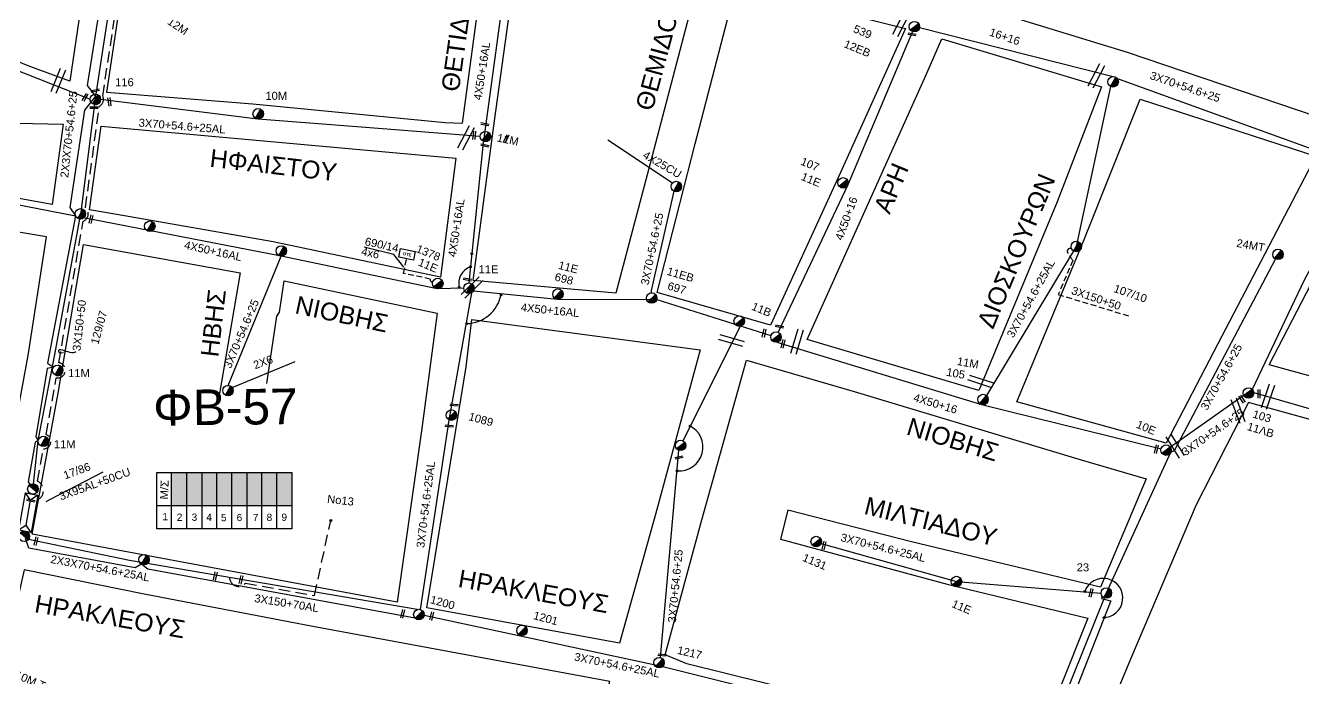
# Model space of a CAD drawing. Header units: millimetres. Extents: x 408 to 3042, y 742 to 1820.
# Drawn here: x 2350 to 2637.3, y 1488.9 to 1635.7 of the extents above; entities that cross this region are included whole.
import ezdxf

# ---------------------------------------------------------------- set-up
doc = ezdxf.new("R2010")
doc.units = ezdxf.units.MM
doc.linetypes.add('DASHED', pattern=[19.05, 12.7, -6.35])
for name, color, linetype in [('Pillar OTE', 7, 'Continuous'), ('Άγνωστα', 7, 'Continuous'), ('Γυμνά εναέρια ΧΤ και ΦΟΠ (3Φ)   4x50+16AL', 7, 'Continuous'), ('Επιγραφές - Σχήματα', 7, 'Continuous'), ('Καλώδια ΧΤ   3x150+70AL', 7, 'DASHED'), ('Καλώδια ΧΤ   3x150AL+50XLPE', 7, 'DASHED'), ('Καλώδια ΧΤ   4x25CU', 7, 'DASHED'), ('Μηχανική τομή', 7, 'Continuous'), ('Στύλος Ξύλινος', 7, 'Continuous'), ('Στύλος Ξύλινος @ 1', 7, 'Continuous'), ('Στύλος ΦΜ', 7, 'Continuous'), ('Στύλος ΦΜ @ 1', 7, 'Continuous'), ('Συνδέσεις', 7, 'Continuous'), ('Συνεστραμμένα ΧΤ   3x70+54.6+25 AL', 7, 'SYN_LINE'), ('Τομή', 7, 'Continuous'), ('Υποσταθμός εναέριος 2 στύλων', 7, 'Continuous'), ('Υποσταθμός πόλεως', 7, 'Continuous'), ('Υπόβαθρο ΔΕΗ', 7, 'Continuous'), ('Υπόγεια καλώδια Παροχών ΧΤ   4x6', 7, 'DASHED')]:
    doc.layers.add(name, color=color, linetype=linetype)
doc.styles.add('arial', font='arial.ttf')
doc.styles.get("Standard").update_dxf_attribs({"font": 'arial.ttf'})
doc.linetypes.add('SYN_LINE', pattern='A,0.5,-0.0001,["/\\/\\/\\/",Standard,S=0.1,R=0,X=0,Y=-0.05],-0.25', length=0.7501)
doc.dimstyles.new('ISO-25', dxfattribs={"dimtxt": 2.5, "dimasz": 2.5, "dimexe": 1.25, "dimexo": 0.625, "dimtad": 1, "dimtxsty": 'Standard', "dimcen": 2.5, "dimadec": 0, "dimazin": 0, "dimtfac": 1, "dimtmove": 0, "dimatfit": 3, "dimfxl": 1, "dimarcsym": 0})

# ---------------------------------------------------------------- blocks, each defined once
blk = doc.blocks.new('ΤΟΜΗ')
at = {"layer": 'Τομή', "ltscale": 40}
for p, q in [((-5.68, 0), (5.68, 0)), ((5.68, -2.33), (-5.68, -2.33))]:
    blk.add_line(p, q, dxfattribs=at)
blk = doc.blocks.new('ΜΗΧΑΝΙΚΗ ΤΟΜΗ')
at = {"layer": 'Μηχανική τομή', "ltscale": 40}
for p, q in [((-1.89, 0.78), (1.89, 0.78)), ((1.89, 0), (-1.89, 0))]:
    blk.add_line(p, q, dxfattribs=at)
blk = doc.blocks.new('ΥΠΑΡΧΩΝ ΤΣΙΜΕΝΤΕΝΙΟΣ ΣΤΥΛΟΣ')
at = {"layer": 'Στύλος ΦΜ'}
blk.add_hatch(color=7, dxfattribs=at).paths.add_polyline_path([(-1.29, -2.28, 0.574793), (2.62, 0, 0.268822), (1.3, 2.27)])
at = {"layer": 'Στύλος ΦΜ', "color": 7}
blk.add_line((-1.29, -2.28), (1.3, 2.27), dxfattribs=at)
blk.add_circle((0, 0), 2.62, dxfattribs=at)
at = {"layer": 'Στύλος ΦΜ', "flags": 4}
for tag, p in [('ΤΥΠΟΣ', (-4.91, 3.03)), ('ΑΡΙΘΜΟΣ', (-4.68, 8.05))]:
    blk.add_attdef(tag, p, '', height=4, dxfattribs=at)
blk = doc.blocks.new('ΥΠΑΡΧΩΝ ΞΥΛΙΝΟΣ ΣΤΥΛΟΣ')
at = {"layer": 'Στύλος Ξύλινος'}
h = blk.add_hatch(color=7, dxfattribs=at)
h.paths.add_polyline_path([(-2.62, 0, 0.270008), (-1.29, -2.28), (1.3, 2.27, 0.576266)])
h.paths.add_polyline_path([(-1.29, -2.28, 0.574793), (2.62, 0, 0.268822), (1.3, 2.27)])
at = {"layer": 'Στύλος Ξύλινος', "color": 7}
blk.add_line((-1.29, -2.28), (1.3, 2.27), dxfattribs=at)
blk.add_circle((0, 0), 2.62, dxfattribs=at)
at = {"layer": 'Στύλος Ξύλινος', "flags": 4}
for tag, p in [('ΑΡΙΘΜΟΣ', (-4.91, 8.6)), ('ΤΥΠΟΣ', (-4.85, 3.39))]:
    blk.add_attdef(tag, p, '', height=4, dxfattribs=at)
blk = doc.blocks.new('ΥΠΟΣΤΑΘΜΟΣ ΕΝΑΕΡΙΟΣ ΕΠΙ 2 ΣΤΥΛΩΝ')
at = {"layer": 'Υποσταθμός εναέριος 2 στύλων', "linetype": 'Continuous'}
for points in [[(-11.97, -2.11, 0.574793), (-8.45, -0.07, 0.268822), (-9.64, 1.98)], [(9.68, -2.15, 0.574793), (13.19, -0.1, 0.268822), (12.01, 1.95)]]:
    blk.add_hatch(color=256, dxfattribs=at).paths.add_polyline_path(points)
for p, q in [((-11.97, -2.11), (-9.64, 1.98)), ((9.68, -2.15), (12.01, 1.95))]:
    blk.add_line(p, q, dxfattribs=at)
for centre in [(-10.81, -0.07), (10.84, -0.1)]:
    blk.add_circle(centre, 2.36, dxfattribs=at)
at = {"layer": 'Υποσταθμός πόλεως', "linetype": 'Continuous', "ltscale": 40}
blk.add_lwpolyline([(-8.57, 2.82), (8.57, 2.82), (8.57, -2.82), (-8.57, -2.82)], close=True, dxfattribs=at)
for points in [[(-5.75, 0), (-8.57, 2.82)], [(-8.57, -2.82), (-5.75, 0)], [(-5.75, 0), (5.75, 0)], [(5.75, 0), (8.57, 2.82)], [(8.57, -2.82), (5.75, 0)]]:
    blk.add_lwpolyline(points, dxfattribs=at)
at = {"layer": 'Υποσταθμός εναέριος 2 στύλων', "ltscale": 40, "flags": 1}
for tag, p in [('ΜΕΤΑΣΧΗΜΑΤΙΣΜΟΣ', (14.09, 2.51)), ('ΙΣΧΥΣ', (14.07, -0.28)), ('ΑΡΙΘΜΟΣ', (14.19, -3))]:
    blk.add_attdef(tag, p, '', height=1.8, dxfattribs=at)
blk = doc.blocks.new('_ΣΥΝΔΕΣΗ')
at = {"layer": 'Συνδέσεις', "linetype": 'SYN_LINE', "ltscale": 40}
blk.add_hatch(color=256, dxfattribs=at).paths.add_polyline_path([(0.5, -0.01, 1), (-0.5, -0.01, 1)])
at = {"layer": 'Συνδέσεις'}
blk.add_circle((0, -0.01), 0.5, dxfattribs=at)
blk = doc.blocks.new('PILLAR ΟΤΕ')
at = {"layer": 'Pillar OTE', "ltscale": 40}
blk.add_lwpolyline([(-3.31, 2.02), (3.39, 2.02), (3.39, -1.99), (-3.31, -1.99)], close=True, dxfattribs=at)
at = {"layer": 'Pillar OTE', "insert": (-1.81, 0.71), "char_height": 1.3575, "width": 109.961, "attachment_point": 1}
blk.add_mtext('{\\fArial|b1|i0|c161|p34;OTE}', dxfattribs=at)

msp = doc.modelspace()

# ---------------------------------------------------------------- hatches: boundary and pattern name
at = {"layer": 'Καλώδια ΧΤ   3x150AL+50XLPE', "linetype": 'DASHED', "ltscale": 0.2}
h = msp.add_hatch(color=1, dxfattribs=at)
h.dxf.hatch_style = 1
h.paths.add_polyline_path([(2386.28, 1535.16), (2382.84, 1535.16), (2382.84, 1527.8), (2386.28, 1527.8)])
h = msp.add_hatch(color=30, dxfattribs=at)
h.dxf.hatch_style = 1
h.paths.add_polyline_path([(2386.28, 1527.8), (2389.72, 1527.79), (2389.72, 1535.16), (2386.28, 1535.16)])
h = msp.add_hatch(color=62, dxfattribs=at)
h.dxf.hatch_style = 1
h.paths.add_polyline_path([(2389.72, 1527.79), (2393.02, 1527.79), (2393.02, 1535.16), (2389.72, 1535.16)])
h = msp.add_hatch(color=151, dxfattribs=at)
h.dxf.hatch_style = 1
h.paths.add_polyline_path([(2393.02, 1527.79), (2396.4, 1527.79), (2396.4, 1535.16), (2393.02, 1535.16)])
h = msp.add_hatch(color=173, dxfattribs=at)
h.dxf.hatch_style = 1
h.paths.add_polyline_path([(2396.4, 1527.79), (2399.8, 1527.78), (2399.8, 1535.16), (2396.4, 1535.16)])
h = msp.add_hatch(color=5, dxfattribs=at)
h.dxf.hatch_style = 1
h.paths.add_polyline_path([(2403.14, 1535.16), (2399.8, 1535.16), (2399.8, 1527.78), (2403.13, 1527.78)])
h = msp.add_hatch(color=6, dxfattribs=at)
h.dxf.hatch_style = 1
h.paths.add_polyline_path([(2403.13, 1527.78), (2406.52, 1527.78), (2406.52, 1535.16), (2403.14, 1535.16)])
h = msp.add_hatch(color=85, dxfattribs=at)
h.dxf.hatch_style = 1
h.paths.add_polyline_path([(2406.52, 1527.78), (2409.84, 1527.77), (2409.84, 1535.16), (2406.52, 1535.16)])

# ---------------------------------------------------------------- linework, layer by layer
at = {"layer": 'Pillar OTE', "ltscale": 40}
for points in [[(2379.51, 1522.52), (2379.51, 1535.16), (2409.84, 1535.16), (2409.84, 1522.49), (2379.51, 1522.52)], [(2382.84, 1522.52), (2382.84, 1535.16)], [(2386.28, 1522.51), (2386.28, 1535.16)], [(2389.72, 1522.51), (2389.72, 1535.16)], [(2393.01, 1522.51), (2393.02, 1535.16)], [(2396.4, 1522.5), (2396.4, 1535.16)], [(2399.8, 1522.5), (2399.8, 1535.16)], [(2403.13, 1522.5), (2403.14, 1535.16)], [(2406.52, 1522.49), (2406.52, 1535.16)], [(2379.51, 1527.8), (2409.84, 1527.77)]]:
    msp.add_lwpolyline(points, dxfattribs=at)
at = {"layer": 'Άγνωστα'}
msp.add_lwpolyline([(2551.02, 1635.2), (2594.54, 1624.19)], dxfattribs=at)
at = {"layer": 'Άγνωστα', "color": 6}
msp.add_lwpolyline([(2549.41, 1634.33), (2534.92, 1599.86), (2519.19, 1566.73)], dxfattribs=at)
at = {"layer": 'Άγνωστα', "color": 1}
msp.add_lwpolyline([(2309.38, 1597.84), (2322.27, 1600.44), (2361.22, 1592.91)], dxfattribs=at)
at = {"layer": 'Άγνωστα', "color": 30}
msp.add_lwpolyline([(2626.15, 1553.14), (2655.74, 1544.66), (2677.22, 1553.89), (2705.82, 1560.79), (2749.28, 1573.56), (2794.06, 1586.2)], dxfattribs=at)
at = {"layer": 'Άγνωστα', "color": 27, "linetype": 'DASHED', "ltscale": 0.1}
msp.add_lwpolyline([(2585.15, 1585.57), (2584.78, 1585.54, 0.565164), (2584.33, 1584.6, -0.006588), (2585.45, 1582.85), (2582.2, 1575.24), (2598.27, 1570.29)], format="xyb", dxfattribs=at)
at = {"layer": 'Άγνωστα', "color": 2}
msp.add_lwpolyline([(2518.95, 1564.48), (2564.96, 1550.47), (2605.31, 1540.5)], dxfattribs=at)
at = {"layer": 'Γυμνά εναέρια ΧΤ και ΦΟΠ (3Φ)   4x50+16AL', "color": 173, "ltscale": 40}
for points in [[(2459.38, 1657.1), (2452.79, 1608.61), (2449.69, 1577.81)], [(2448.51, 1576.62), (2442.54, 1576.51), (2407.5, 1583.82), (2363.01, 1592.44)]]:
    msp.add_lwpolyline(points, dxfattribs=at)
at = {"layer": 'Γυμνά εναέρια ΧΤ και ΦΟΠ (3Φ)   4x50+16AL', "color": 6, "ltscale": 40}
msp.add_lwpolyline([(2450.69, 1576.01), (2469.58, 1574.12), (2491.91, 1574.07), (2517.61, 1565.99)], dxfattribs=at)
at = {"layer": 'Επιγραφές - Σχήματα', "linetype": 'Continuous', "ltscale": 20}
msp.add_lwpolyline([(2367.37, 1535.29), (2355.53, 1529.13), (2354.54, 1528.63)], dxfattribs=at)
at = {"layer": 'Επιγραφές - Σχήματα'}
for centre, radius, start, end in [((2451.31, 1577.7), 3.92, 108.6839, 193.1642), ((2449.01, 1576.71), 8.05, 271.2493, 348.8637), ((2496.98, 1540.89), 5.34, 265.1318, 65.1607), ((2592.32, 1506.99), 4.4, 268.3084, 160.8478)]:
    msp.add_arc(centre, radius, start, end, dxfattribs=at)
at = {"layer": 'Καλώδια ΧΤ   3x150+70AL', "color": 6, "ltscale": 0.2}
msp.add_lwpolyline([(2395.75, 1511.59), (2396.02, 1510.88, 0.577806), (2399.46, 1510.32), (2414.95, 1507.51), (2418.63, 1524.4)], format="xyb", dxfattribs=at)
at = {"layer": 'Καλώδια ΧΤ   3x150AL+50XLPE', "color": 85, "linetype": 'DASHED', "ltscale": 0.2}
msp.add_lwpolyline([(2352.57, 1529, 0.657163), (2352.69, 1533.24), (2354.01, 1540.49, 0.830898), (2354.6, 1543.75), (2356.9, 1556.48, 1.016376), (2357.47, 1559.88), (2362.95, 1591.68, 0.572353), (2363.45, 1594.69), (2366.6, 1617.53, 0.383937), (2367.35, 1619.82), (2370.58, 1641.22)], format="xyb", dxfattribs=at)
at = {"layer": 'Καλώδια ΧΤ   3x150AL+50XLPE', "color": 7, "linetype": 'DASHED', "ltscale": 0.2}
for centre, start, end in [((2365.7, 1619.09), 273.3557, 74.7889), ((2357.21, 1558.17), 252.8554, 80.3109)]:
    msp.add_arc(centre, 1.18, start, end, dxfattribs=at)
at = {"layer": 'Συνεστραμμένα ΧΤ   3x70+54.6+25 AL', "color": 27, "linetype": 'SYN_LINE', "ltscale": 20}
for points in [[(2714.25, 1713.88), (2703.18, 1689.06), (2685.74, 1661.28), (2658.17, 1616.67), (2637.48, 1578.42), (2625.84, 1553.86), (2607.41, 1540.9)], [(2595.05, 1623.9), (2640.08, 1607.67), (2656.28, 1611.21)]]:
    msp.add_lwpolyline(points, dxfattribs=at)
at = {"layer": 'Συνεστραμμένα ΧΤ   3x70+54.6+25 AL', "color": 62, "ltscale": 20}
msp.add_lwpolyline([(2236.3, 1698.99), (2272.47, 1674.2), (2307.1, 1650.2), (2330.12, 1634.81), (2337.7, 1629.7), (2364.53, 1619.09)], dxfattribs=at)
at = {"layer": 'Συνεστραμμένα ΧΤ   3x70+54.6+25 AL', "color": 151, "linetype": 'SYN_LINE', "ltscale": 15}
msp.add_lwpolyline([(2369.09, 1642.19), (2366.89, 1641.58), (2363.85, 1622.23), (2365.71, 1619.83), (2363.27, 1616.68), (2359.97, 1594.75), (2361.22, 1592.91), (2354.91, 1559.76), (2356.24, 1558.84), (2354.87, 1558.58), (2352.3, 1543.22), (2352.3, 1543.22)], dxfattribs=at)
at = {"layer": 'Συνεστραμμένα ΧΤ   3x70+54.6+25 AL', "color": 1, "linetype": 'SYN_LINE', "ltscale": 15}
msp.add_lwpolyline([(2369.17, 1642.33), (2365.71, 1619.83), (2362.44, 1593.75)], dxfattribs=at)
at = {"layer": 'Συνεστραμμένα ΧΤ   3x70+54.6+25 AL', "color": 27, "ltscale": 20}
msp.add_lwpolyline([(2593.96, 1621.99), (2586.25, 1586), (2566.06, 1552.5)], dxfattribs=at)
at = {"layer": 'Συνεστραμμένα ΧΤ   3x70+54.6+25 AL', "color": 151, "ltscale": 20}
msp.add_lwpolyline([(2366.88, 1619.09), (2402.21, 1614.67), (2426.45, 1612.85), (2452.24, 1610.8)], dxfattribs=at)
at = {"layer": 'Συνεστραμμένα ΧΤ   3x70+54.6+25 AL', "color": 6, "linetype": 'SYN_LINE', "ltscale": 20}
for points in [[(2495.43, 1600.25), (2480.96, 1609.93)], [(2495.74, 1598.46), (2490.66, 1576.09), (2490.7, 1575.57)], [(2607.53, 1539.76), (2608.31, 1540.14), (2622.61, 1567.14), (2631.06, 1583.17)], [(2438.04, 1504.36), (2373.4, 1515.42), (2350.64, 1520.13)]]:
    msp.add_lwpolyline(points, dxfattribs=at)
at = {"layer": 'Συνεστραμμένα ΧΤ   3x70+54.6+25 AL', "color": 173, "linetype": 'SYN_LINE', "ltscale": 15}
msp.add_lwpolyline([(2351.78, 1532.53), (2352.84, 1542.35), (2356.57, 1561.75), (2362.23, 1592.16), (2362.23, 1592.16)], dxfattribs=at)
at = {"layer": 'Συνεστραμμένα ΧΤ   3x70+54.6+25 AL', "color": 173, "linetype": 'SYN_LINE', "ltscale": 20}
for points in [[(2395.52, 1554.77), (2407.5, 1583.82)], [(2396.44, 1554.33), (2410.63, 1560.16)]]:
    msp.add_lwpolyline(points, dxfattribs=at)
at = {"layer": 'Συνεστραμμένα ΧΤ   3x70+54.6+25 AL', "color": 6, "ltscale": 20}
msp.add_lwpolyline([(2450.25, 1575.59), (2445.14, 1546.93), (2438.75, 1504.39)], dxfattribs=at)
at = {"layer": 'Συνεστραμμένα ΧΤ   3x70+54.6+25 AL', "color": 5, "linetype": 'SYN_LINE', "ltscale": 20}
for points in [[(2510.72, 1568.16), (2497.82, 1542.34)], [(2496.84, 1540.2), (2492.7, 1493.58)], [(2437.61, 1502.42), (2377.46, 1513.43), (2376.06, 1514.58), (2374.62, 1513.76), (2350.76, 1518.16), (2350.01, 1520.33)], [(2577.05, 1471.46), (2535.46, 1480.94), (2492.97, 1491.61), (2439.6, 1503.04)]]:
    msp.add_lwpolyline(points, dxfattribs=at)
at = {"layer": 'Συνεστραμμένα ΧΤ   3x70+54.6+25 AL', "color": 151, "linetype": 'SYN_LINE', "ltscale": 10}
msp.add_lwpolyline([(2352.3, 1543.22), (2352.84, 1542.35), (2352.16, 1542.02), (2350.56, 1533.08), (2350.98, 1532.47)], dxfattribs=at)
at = {"layer": 'Συνεστραμμένα ΧΤ   3x70+54.6+25 AL', "color": 2, "linetype": 'SYN_LINE', "ltscale": 20}
msp.add_lwpolyline([(2607.48, 1539.66), (2593.01, 1508.09), (2569.82, 1450.51), (2554.18, 1412.79), (2551.29, 1405.98)], dxfattribs=at)
at = {"layer": 'Συνεστραμμένα ΧΤ   3x70+54.6+25 AL', "color": 1, "ltscale": 20}
msp.add_lwpolyline([(2528.86, 1519.21), (2559.31, 1510.68), (2591.83, 1508.09)], dxfattribs=at)
at = {"layer": 'Συνεστραμμένα ΧΤ   3x70+54.6+25 AL', "color": 1, "linetype": 'SYN_LINE', "ltscale": 20}
msp.add_lwpolyline([(2592.06, 1507.39), (2591.92, 1506.84), (2594.06, 1506.31), (2580.69, 1472.38), (2579.17, 1471.56), (2579.25, 1469.08), (2577.94, 1465.8), (2576.12, 1466.16), (2577.03, 1463.52), (2564.71, 1432.69), (2563.62, 1432.69), (2564.04, 1431.06), (2556.32, 1412.59), (2554.78, 1411.77), (2555.23, 1410.14), (2553.39, 1406.9)], dxfattribs=at)
at = {"layer": 'Υπόβαθρο ΔΕΗ'}
for points in [[(2261.15, 1728.83), (2281.01, 1712.51), (2286.12, 1707.4), (2315.97, 1682.95), (2348.17, 1656), (2362.91, 1643.58), (2359.92, 1623.2), (2351.18, 1626.36, -0.052474), (2330.21, 1637.67), (2294.15, 1662.04), (2269.54, 1678.65), (2242.02, 1697.26), (2240.63, 1698.06), (2240.63, 1698.06)], [(2629.66, 1559.37), (2648.61, 1595.94), (2671.54, 1634.09), (2688.74, 1662.49), (2702.94, 1685.67), (2731.55, 1673.43), (2744.33, 1667.08), (2755.54, 1662.33), (2728.97, 1611.22), (2711.34, 1577.34), (2704.4, 1564.2), (2674.24, 1556.21), (2662.08, 1553.18, -0.169257), (2647.36, 1554.52), (2629.66, 1559.37)], [(2368.17, 1620.73), (2401.1, 1618.08), (2444.34, 1613.89), (2448.26, 1613.7), (2451.86, 1640.39), (2453.4, 1651.28), (2439.69, 1652.48), (2432.17, 1652.57, 0.094766), (2392.68, 1645.5, 0.035678), (2384.62, 1641.74, -0.192484), (2375.98, 1640.62), (2371.25, 1641.12), (2368.17, 1620.73)], [(2686.52, 1508.36), (2696.17, 1537.39), (2701.25, 1553.69), (2672.75, 1545.98), (2666.67, 1544.41, -0.127333), (2648.58, 1544.41), (2624.99, 1550.9), (2613.2, 1527.93), (2598.42, 1493.26), (2583.49, 1457.17), (2561.77, 1404.82), (2539.84, 1352.09), (2532.4, 1333.92), (2516.24, 1300.94), (2516.24, 1296.39), (2492.73, 1252.66), (2452.66, 1184.88), (2432.4, 1148.96), (2414.37, 1118.67), (2451.35, 1096.85), (2465.59, 1088.46), (2471.84, 1098.93)]]:
    msp.add_lwpolyline(points, format="xyb", dxfattribs=at)
for points in [[(2598.75, 1723.99), (2630.07, 1713.67), (2640.8, 1640.21), (2644.6, 1613.76), (2597.75, 1629.61), (2574, 1636.88), (2592.24, 1701.54), (2598.75, 1723.99)], [(2460.98, 1654.35), (2467.02, 1655.53), (2501.46, 1646.7), (2490.44, 1604.67), (2482.73, 1575.51), (2450.64, 1578.35), (2455.43, 1614.27), (2460.98, 1654.35)], [(2509.79, 1644.61), (2547.89, 1635.01), (2533.25, 1602.61), (2517.52, 1568.3), (2492.02, 1575.63), (2500.56, 1609.06), (2509.79, 1644.61)], [(2556.04, 1632.71), (2591.95, 1621.9), (2581.93, 1596.05), (2564.38, 1553.64), (2525.76, 1565.12), (2552.43, 1624.43), (2556.04, 1632.71)], [(2600.59, 1619.15), (2640.15, 1606.29), (2618.12, 1564.11), (2606.46, 1541.82), (2572.92, 1551.07), (2588.04, 1587.57), (2600.59, 1619.15)], [(2358.48, 1613.51), (2356.01, 1595.41), (2315.04, 1602.89), (2317.34, 1614.33), (2341.1, 1613.86), (2358.48, 1613.51)], [(2366.96, 1613.03), (2421.81, 1608.1), (2446.75, 1605.88), (2443.3, 1579.12), (2405.69, 1587.04), (2370.48, 1593.18), (2364.36, 1594.21), (2366.96, 1613.03)], [(2343.45, 1523.27), (2350.55, 1561.51), (2354.71, 1588.14), (2315.59, 1594.67), (2311.29, 1572.42), (2302.74, 1530.61), (2337.04, 1524.41), (2343.44, 1523.22)], [(2404.21, 1555.21), (2406.49, 1570.34), (2407.12, 1571.24), (2408.17, 1578.28), (2442.56, 1571.02), (2439.04, 1544.57), (2433.57, 1506.04), (2388.8, 1514.33), (2351.51, 1521.32), (2357.3, 1553.06), (2363.05, 1586.41), (2398.27, 1580.08), (2393.57, 1552.92)], [(2432.81, 1584.23), (2426.14, 1585.86)], [(2450.33, 1569.55), (2501.71, 1562.78), (2501.71, 1562.78), (2491.7, 1526.03), (2483.55, 1496.85), (2440.22, 1504.75), (2449.1, 1558.96), (2450.33, 1569.55)], [(2512.09, 1560.44), (2536.35, 1553.4), (2587.37, 1538.02), (2601.99, 1533.75), (2591.67, 1509.41), (2549.17, 1519.6), (2521.43, 1526.72), (2519.76, 1520.17), (2557.22, 1510.07), (2588.83, 1502.47), (2576.99, 1472.79), (2498.67, 1492.16), (2493.84, 1494.23), (2502.09, 1524.56), (2512.09, 1560.44)], [(2464.59, 1430.71), (2481.38, 1488.22), (2414.6, 1500.54), (2376.63, 1507.84), (2349.7, 1513.31), (2341.46, 1477.17), (2337.8, 1459.35), (2386.78, 1447.48), (2426.74, 1438.41), (2443.41, 1434.89), (2444.58, 1435.25), (2464.59, 1430.71)]]:
    msp.add_lwpolyline(points, dxfattribs=at)
msp.add_open_spline([(2361.28, 1562.35), (2360.83, 1561.69), (2357.61, 1563.17), (2357.24, 1562.43), (2357.61, 1561.93), (2358.51, 1562.16)], degree=3, dxfattribs=at)
at = {"layer": 'Υπόγεια καλώδια Παροχών ΧΤ   4x6', "color": 173, "linetype": 'DASHED', "ltscale": 0.1}
msp.add_lwpolyline([(2441.56, 1578.06, -0.627568), (2441.01, 1578.68), (2434.98, 1579.96), (2435.66, 1583.19)], format="xyb", dxfattribs=at)

# ---------------------------------------------------------------- block references
at = {"layer": 'Pillar OTE', "xscale": 0.5, "yscale": 0.5, "zscale": 0.5, "rotation": 348.1013817919164}
msp.add_blockref('PILLAR ΟΤΕ', (2435.74, 1584.23), dxfattribs=at)
at = {"layer": 'Μηχανική τομή'}
for p, xscale, yscale, zscale, rotation in [((2549.35, 1633.88), 0.4999999999999999, 0.4999999999999999, 0.4999999999999999, 169.57116670519), ((2365.61, 1621.22), 0.4999999999999997, 0.4999999999999997, 0.4999999999999997, 193.4657272561815), ((2363.21, 1619.61), 0.4999999999999998, 0.4999999999999998, 0.4999999999999998, 239.889233486939), ((2369.04, 1618.55), 0.4999999999999999, 0.4999999999999999, 0.4999999999999999, 98.02858556882639), ((2365.4, 1617.4), 0.4999999999999997, 0.4999999999999997, 0.4999999999999997, 180.0629135369582), ((2453.33, 1613.67), 0.4999999999999999, 0.4999999999999999, 0.4999999999999999, 169.57116670519), ((2451.07, 1610.98), 0.4999999999999998, 0.4999999999999998, 0.4999999999999998, 84.53178894010318), ((2458.25, 1610.18), 0.4999999999999999, 0.4999999999999999, 0.4999999999999999, 64.85949076768448), ((2453.33, 1608.91), 0.4999999999999999, 0.4999999999999999, 0.4999999999999999, 169.57116670519), ((2364.87, 1592.08), 0.4999999999999998, 0.4999999999999998, 0.4999999999999998, 76.52273740397938), ((2449.38, 1578.79), 0.4999999999999999, 0.4999999999999999, 0.4999999999999999, 169.57116670519), ((2516.26, 1566.46), 0.4999999999999998, 0.4999999999999998, 0.4999999999999998, 76.52273740397938), ((2519.56, 1568.22), 0.4999999999999999, 0.4999999999999999, 0.4999999999999999, 169.57116670519), ((2520.52, 1564.08), 0.4999999999999998, 0.4999999999999998, 0.4999999999999998, 76.52273740397938), ((2623.69, 1551.8), 0.4999999999999999, 0.4999999999999999, 0.4999999999999999, 123.8512202962756), ((2627.54, 1552.87), 0.4999999999999999, 0.4999999999999999, 0.4999999999999999, 88.9350780941211), ((2446.38, 1550.55), 0.4999999999999999, 0.4999999999999999, 0.4999999999999999, 174.8667646448354), ((2445.28, 1545.84), 0.4999999999999999, 0.4999999999999999, 0.4999999999999999, 174.8667646448354), ((2604.47, 1540.39), 0.4999999999999998, 0.4999999999999998, 0.4999999999999998, 76.52273740397938), ((2496.89, 1538.76), 0.4999999999999998, 0.4999999999999998, 0.4999999999999998, 191.3764006164007), ((2351.22, 1529.09), 0.4999999999999999, 0.4999999999999999, 0.4999999999999999, 169.57116670519), ((2352.5, 1519.68), 0.4999999999999998, 0.4999999999999998, 0.4999999999999998, 76.52273740397938), ((2529.72, 1518.71), 0.4999999999999998, 0.4999999999999998, 0.4999999999999998, 76.52273740397938), ((2392.82, 1511.85), 0.4999999999999998, 0.4999999999999998, 0.4999999999999998, 76.52273740397938), ((2398.64, 1511.03), 0.4999999999999998, 0.4999999999999998, 0.4999999999999998, 76.52273740397938), ((2589.74, 1508.08), 0.4999999999999998, 0.4999999999999998, 0.4999999999999998, 76.52273740397938), ((2434.99, 1503.38), 0.4999999999999998, 0.4999999999999998, 0.4999999999999998, 76.52273740397938), ((2441.49, 1502.87), 0.4999999999999998, 0.4999999999999998, 0.4999999999999998, 76.52273740397938), ((2493.17, 1494.37), 0.4999999999999999, 0.4999999999999999, 0.4999999999999999, 174.8667646448354)]:
    msp.add_blockref('ΜΗΧΑΝΙΚΗ ΤΟΜΗ', p, dxfattribs=dict(at, xscale=xscale, yscale=yscale, zscale=zscale, rotation=rotation))
at = {"layer": 'Στύλος Ξύλινος @ 1', "ltscale": 40}
ref = msp.add_blockref('ΥΠΑΡΧΩΝ ΞΥΛΙΝΟΣ ΣΤΥΛΟΣ', (2385.68, 1644.19), dxfattribs=dict(at, xscale=0.449999999999818, yscale=0.449999999999818, zscale=0.449999999999818, rotation=325.8394331313655))
ref.add_attrib('ΤΥΠΟΣ', '543', (2384.15, 1639.39), dxfattribs={"layer": 'Στύλος Ξύλινος', "height": 1.8, "rotation": 325.8394, "flags": 4})
ref.add_attrib('ΑΡΙΘΜΟΣ', '12M', (2381.72, 1636.15), dxfattribs={"layer": 'Στύλος Ξύλινος', "height": 1.8, "rotation": 325.8394, "flags": 4})
at = {"layer": 'Στύλος ΦΜ @ 1', "ltscale": 40}
ref = msp.add_blockref('ΥΠΑΡΧΩΝ ΤΣΙΜΕΝΤΕΝΙΟΣ ΣΤΥΛΟΣ', (2549.86, 1635.42), dxfattribs=dict(at, xscale=0.4499999999998181, yscale=0.4499999999998181, zscale=0.4499999999998181, rotation=337.5274974886862))
ref.add_attrib('ΤΥΠΟΣ', '12EB', (2533.83, 1630.87), dxfattribs={"layer": 'Στύλος ΦΜ', "height": 1.8, "rotation": 337.5275, "flags": 4})
ref.add_attrib('ΑΡΙΘΜΟΣ', '539', (2535.94, 1634.25), dxfattribs={"layer": 'Στύλος ΦΜ', "height": 1.8, "rotation": 337.5275, "flags": 4})
ref = msp.add_blockref('ΥΠΑΡΧΩΝ ΤΣΙΜΕΝΤΕΝΙΟΣ ΣΤΥΛΟΣ', (2365.7, 1619.09), dxfattribs=dict(at, xscale=0.4499999999998181, yscale=0.4499999999998181, zscale=0.4499999999998181))
ref.add_attrib('ΤΥΠΟΣ', '116', (2370.13, 1622.03), dxfattribs={"layer": 'Στύλος ΦΜ', "height": 1.8, "flags": 4})
at = {"layer": 'Στύλος ΦΜ @ 1', "ltscale": 40, "xscale": 0.4499999999998181, "yscale": 0.4499999999998181, "zscale": 0.4499999999998181}
for p in [(2594.54, 1623.02), (2496.32, 1599.48), (2362.32, 1593.33), (2377.93, 1590.56), (2407.5, 1585), (2586.25, 1586.01), (2395.52, 1553.6), (2376.64, 1515.6)]:
    msp.add_blockref('ΥΠΑΡΧΩΝ ΤΣΙΜΕΝΤΕΝΙΟΣ ΣΤΥΛΟΣ', p, dxfattribs=at)
at = {"layer": 'Στύλος ΦΜ @ 1', "ltscale": 40}
ref = msp.add_blockref('ΥΠΑΡΧΩΝ ΤΣΙΜΕΝΤΕΝΙΟΣ ΣΤΥΛΟΣ', (2402.3, 1615.85), dxfattribs=dict(at, xscale=0.4499999999998181, yscale=0.4499999999998181, zscale=0.4499999999998181))
ref.add_attrib('ΤΥΠΟΣ', '10M', (2403.92, 1618.97), dxfattribs={"layer": 'Στύλος ΦΜ', "height": 1.8, "flags": 4})
ref = msp.add_blockref('ΥΠΑΡΧΩΝ ΤΣΙΜΕΝΤΕΝΙΟΣ ΣΤΥΛΟΣ', (2453.41, 1610.71), dxfattribs=dict(at, xscale=0.4499999999998181, yscale=0.4499999999998181, zscale=0.4499999999998181, rotation=348.2458282796064))
ref.add_attrib('ΤΥΠΟΣ', '11M', (2455.87, 1609.64), dxfattribs={"layer": 'Στύλος ΦΜ', "height": 1.8, "rotation": 348.2458, "flags": 4})
ref = msp.add_blockref('ΥΠΑΡΧΩΝ ΤΣΙΜΕΝΤΕΝΙΟΣ ΣΤΥΛΟΣ', (2533.83, 1600.31), dxfattribs=dict(at, xscale=0.4499999999998181, yscale=0.4499999999998181, zscale=0.4499999999998181, rotation=337.5274974886862))
ref.add_attrib('ΤΥΠΟΣ', '11E', (2524.21, 1601.04), dxfattribs={"layer": 'Στύλος ΦΜ', "height": 1.8, "rotation": 337.5275, "flags": 4})
ref.add_attrib('ΑΡΙΘΜΟΣ', '107', (2524.11, 1604.46), dxfattribs={"layer": 'Στύλος ΦΜ', "height": 1.8, "rotation": 337.5275, "flags": 4})
ref = msp.add_blockref('ΥΠΑΡΧΩΝ ΤΣΙΜΕΝΤΕΝΙΟΣ ΣΤΥΛΟΣ', (2442.68, 1577.68), dxfattribs=dict(at, xscale=0.4499999999998181, yscale=0.4499999999998181, zscale=0.4499999999998181, rotation=337.5274974886862))
ref.add_attrib('ΤΥΠΟΣ', '11E', (2438.09, 1581.78), dxfattribs={"layer": 'Στύλος ΦΜ', "height": 1.8, "rotation": 337.5275, "flags": 4})
ref.add_attrib('ΑΡΙΘΜΟΣ', '1378', (2437.64, 1584.82), dxfattribs={"layer": 'Στύλος ΦΜ', "height": 1.8, "rotation": 337.5275, "flags": 4})
ref = msp.add_blockref('ΥΠΑΡΧΩΝ ΤΣΙΜΕΝΤΕΝΙΟΣ ΣΤΥΛΟΣ', (2631.61, 1584.22), dxfattribs=dict(at, xscale=0.4499999999998181, yscale=0.4499999999998181, zscale=0.4499999999998181, rotation=349.9741921364496))
ref.add_attrib('ΤΥΠΟΣ', '24MT', (2622.16, 1585.94), dxfattribs={"layer": 'Στύλος ΦΜ', "height": 1.8, "rotation": 349.9742, "flags": 4})
ref = msp.add_blockref('ΥΠΑΡΧΩΝ ΤΣΙΜΕΝΤΕΝΙΟΣ ΣΤΥΛΟΣ', (2449.69, 1576.63), dxfattribs=dict(at, xscale=0.4499999999998181, yscale=0.4499999999998181, zscale=0.4499999999998181))
ref.add_attrib('ΤΥΠΟΣ', '11E', (2451.84, 1579.97), dxfattribs={"layer": 'Στύλος ΦΜ', "height": 1.8, "flags": 4})
ref = msp.add_blockref('ΥΠΑΡΧΩΝ ΤΣΙΜΕΝΤΕΝΙΟΣ ΣΤΥΛΟΣ', (2469.7, 1575.3), dxfattribs=dict(at, xscale=0.4499999999998181, yscale=0.4499999999998181, zscale=0.4499999999998181, rotation=345.651316021649))
ref.add_attrib('ΤΥΠΟΣ', '698', (2468.82, 1578.38), dxfattribs={"layer": 'Στύλος ΦΜ', "height": 1.8, "rotation": 345.6513, "flags": 4})
ref.add_attrib('ΑΡΙΘΜΟΣ', '11E', (2469.65, 1581.01), dxfattribs={"layer": 'Στύλος ΦΜ', "height": 1.8, "rotation": 345.6513, "flags": 4})
ref = msp.add_blockref('ΥΠΑΡΧΩΝ ΤΣΙΜΕΝΤΕΝΙΟΣ ΣΤΥΛΟΣ', (2490.78, 1574.4), dxfattribs=dict(at, xscale=0.4499999999998181, yscale=0.4499999999998181, zscale=0.4499999999998181, rotation=343.8273595781301))
ref.add_attrib('ΤΥΠΟΣ', '11EB', (2494.05, 1579.68), dxfattribs={"layer": 'Στύλος ΦΜ', "height": 1.8, "rotation": 343.8274, "flags": 4})
ref.add_attrib('ΑΡΙΘΜΟΣ', '697', (2494.19, 1576.37), dxfattribs={"layer": 'Στύλος ΦΜ', "height": 1.8, "rotation": 343.8274, "flags": 4})
ref = msp.add_blockref('ΥΠΑΡΧΩΝ ΤΣΙΜΕΝΤΕΝΙΟΣ ΣΤΥΛΟΣ', (2518.74, 1565.64), dxfattribs=dict(at, xscale=0.4499999999998181, yscale=0.4499999999998181, zscale=0.4499999999998181, rotation=337.5274974886862))
ref.add_attrib('ΤΥΠΟΣ', '11B', (2513.07, 1571.86), dxfattribs={"layer": 'Στύλος ΦΜ', "height": 1.8, "rotation": 337.5275, "flags": 4})
for p, xscale, yscale, zscale, rotation in [((2510.47, 1569.22), 0.4499999999998181, 0.4499999999998181, 0.4499999999998181, 337.5274974886862), ((2497.29, 1541.28), 0.4499999999998182, 0.4499999999998182, 0.4499999999998182, 337.1517464580141)]:
    msp.add_blockref('ΥΠΑΡΧΩΝ ΤΣΙΜΕΝΤΕΝΙΟΣ ΣΤΥΛΟΣ', p, dxfattribs=dict(at, xscale=xscale, yscale=yscale, zscale=zscale, rotation=rotation))
ref = msp.add_blockref('ΥΠΑΡΧΩΝ ΤΣΙΜΕΝΤΕΝΙΟΣ ΣΤΥΛΟΣ', (2565.3, 1551.6), dxfattribs=dict(at, xscale=0.4499999999998181, yscale=0.4499999999998181, zscale=0.4499999999998181, rotation=349.9741921364496))
ref.add_attrib('ΤΥΠΟΣ', '105', (2556.93, 1556.96), dxfattribs={"layer": 'Στύλος ΦΜ', "height": 1.8, "rotation": 349.9742, "flags": 4})
ref.add_attrib('ΑΡΙΘΜΟΣ', '11M', (2559.32, 1559.39), dxfattribs={"layer": 'Στύλος ΦΜ', "height": 1.8, "rotation": 349.9742, "flags": 4})
ref = msp.add_blockref('ΥΠΑΡΧΩΝ ΤΣΙΜΕΝΤΕΝΙΟΣ ΣΤΥΛΟΣ', (2357.21, 1558.17), dxfattribs=dict(at, xscale=0.4499999999998181, yscale=0.4499999999998181, zscale=0.4499999999998181))
ref.add_attrib('ΤΥΠΟΣ', '11M', (2359.56, 1556.63), dxfattribs={"layer": 'Στύλος ΦΜ', "height": 1.8, "flags": 4})
ref = msp.add_blockref('ΥΠΑΡΧΩΝ ΤΣΙΜΕΝΤΕΝΙΟΣ ΣΤΥΛΟΣ', (2624.98, 1553.06), dxfattribs=dict(at, xscale=0.4499999999998181, yscale=0.4499999999998181, zscale=0.4499999999998181, rotation=342.9628317924455))
ref.add_attrib('ΤΥΠΟΣ', '103', (2625.76, 1547.59), dxfattribs={"layer": 'Στύλος ΦΜ', "height": 1.8, "rotation": 342.9628, "flags": 4})
ref.add_attrib('ΑΡΙΘΜΟΣ', '11ΛΒ', (2624.5, 1544.79), dxfattribs={"layer": 'Στύλος ΦΜ', "height": 1.8, "rotation": 342.9628, "flags": 4})
ref = msp.add_blockref('ΥΠΑΡΧΩΝ ΤΣΙΜΕΝΤΕΝΙΟΣ ΣΤΥΛΟΣ', (2445.75, 1548.08), dxfattribs=dict(at, xscale=0.4499999999998181, yscale=0.4499999999998181, zscale=0.4499999999998181, rotation=344.7900565777603))
ref.add_attrib('ΤΥΠΟΣ', '1089', (2449.46, 1546.99), dxfattribs={"layer": 'Στύλος ΦΜ', "height": 1.8, "rotation": 344.7901, "flags": 4})
ref = msp.add_blockref('ΥΠΑΡΧΩΝ ΤΣΙΜΕΝΤΕΝΙΟΣ ΣΤΥΛΟΣ', (2606.45, 1540.22), dxfattribs=dict(at, xscale=0.449999999999818, yscale=0.449999999999818, zscale=0.449999999999818, rotation=337.0187881835421))
ref.add_attrib('ΤΥΠΟΣ', '10E', (2599.56, 1545.33), dxfattribs={"layer": 'Στύλος ΦΜ', "height": 1.8, "rotation": 337.0188, "flags": 4})
ref = msp.add_blockref('ΥΠΑΡΧΩΝ ΤΣΙΜΕΝΤΕΝΙΟΣ ΣΤΥΛΟΣ', (2354, 1542.18), dxfattribs=dict(at, xscale=0.4499999999998181, yscale=0.4499999999998181, zscale=0.4499999999998181))
ref.add_attrib('ΤΥΠΟΣ', '11M', (2356.36, 1540.64), dxfattribs={"layer": 'Στύλος ΦΜ', "height": 1.8, "flags": 4})
ref = msp.add_blockref('ΥΠΑΡΧΩΝ ΤΣΙΜΕΝΤΕΝΙΟΣ ΣΤΥΛΟΣ', (2527.77, 1519.67), dxfattribs=dict(at, xscale=0.449999999999818, yscale=0.449999999999818, zscale=0.449999999999818, rotation=337.0187881835421))
ref.add_attrib('ΤΥΠΟΣ', '1131', (2524.52, 1515.4), dxfattribs={"layer": 'Στύλος ΦΜ', "height": 1.8, "rotation": 337.0188, "flags": 4})
ref = msp.add_blockref('ΥΠΑΡΧΩΝ ΤΣΙΜΕΝΤΕΝΙΟΣ ΣΤΥΛΟΣ', (2593.01, 1508.09), dxfattribs=dict(at, xscale=0.4499999999998181, yscale=0.4499999999998181, zscale=0.4499999999998181))
ref.add_attrib('ΑΡΙΘΜΟΣ', '23', (2586.35, 1512.97), dxfattribs={"layer": 'Στύλος ΦΜ', "height": 1.8, "flags": 4})
ref = msp.add_blockref('ΥΠΑΡΧΩΝ ΤΣΙΜΕΝΤΕΝΙΟΣ ΣΤΥΛΟΣ', (2559.31, 1510.68), dxfattribs=dict(at, xscale=0.449999999999818, yscale=0.449999999999818, zscale=0.449999999999818, rotation=337.0187881835421))
ref.add_attrib('ΤΥΠΟΣ', '11E', (2558.08, 1505.01), dxfattribs={"layer": 'Στύλος ΦΜ', "height": 1.8, "rotation": 337.0188, "flags": 4})
ref = msp.add_blockref('ΥΠΑΡΧΩΝ ΤΣΙΜΕΝΤΕΝΙΟΣ ΣΤΥΛΟΣ', (2438.44, 1503.25), dxfattribs=dict(at, xscale=0.4499999999998181, yscale=0.4499999999998181, zscale=0.4499999999998181, rotation=344.7900565777603))
ref.add_attrib('ΤΥΠΟΣ', '1200', (2440.83, 1505.84), dxfattribs={"layer": 'Στύλος ΦΜ', "height": 1.8, "rotation": 344.7901, "flags": 4})
ref = msp.add_blockref('ΥΠΑΡΧΩΝ ΤΣΙΜΕΝΤΕΝΙΟΣ ΣΤΥΛΟΣ', (2461.63, 1499.69), dxfattribs=dict(at, xscale=0.4499999999998181, yscale=0.4499999999998181, zscale=0.4499999999998181, rotation=344.7900565777603))
ref.add_attrib('ΤΥΠΟΣ', '1201', (2464.02, 1502.28), dxfattribs={"layer": 'Στύλος ΦΜ', "height": 1.8, "rotation": 344.7901, "flags": 4})
ref = msp.add_blockref('ΥΠΑΡΧΩΝ ΤΣΙΜΕΝΤΕΝΙΟΣ ΣΤΥΛΟΣ', (2492.44, 1492.44), dxfattribs=dict(at, xscale=0.449999999999818, yscale=0.449999999999818, zscale=0.449999999999818, rotation=347.006963483884))
ref.add_attrib('ΤΥΠΟΣ', '1217', (2496.39, 1494.45), dxfattribs={"layer": 'Στύλος ΦΜ', "height": 1.8, "rotation": 347.007, "flags": 4})
ref = msp.add_blockref('ΥΠΑΡΧΩΝ ΤΣΙΜΕΝΤΕΝΙΟΣ ΣΤΥΛΟΣ', (2342.97, 1490.23), dxfattribs=dict(at, xscale=0.4499999999998182, yscale=0.4499999999998182, zscale=0.4499999999998182, rotation=337.1517464580141))
ref.add_attrib('ΤΥΠΟΣ', '10M.T.', (2347.47, 1489.02), dxfattribs={"layer": 'Στύλος ΦΜ', "height": 1.8, "rotation": 337.1517, "flags": 4})
ref.add_attrib('ΑΡΙΘΜΟΣ', '13B', (2347.33, 1486.05), dxfattribs={"layer": 'Στύλος ΦΜ', "height": 1.8, "rotation": 337.1517, "flags": 4})
at = {"layer": 'Συνδέσεις', "xscale": 0.4, "yscale": 0.4, "zscale": 0.25}
for p in [(2450.35, 1584.37), (2450.05, 1581.42), (2447.49, 1576.81), (2456.91, 1575.16), (2456.91, 1575.16), (2449.19, 1568.66), (2449.19, 1568.66), (2499.46, 1545.63), (2499.46, 1545.63), (2496.52, 1535.57), (2496.52, 1535.57), (2418.63, 1524.41), (2418.63, 1524.41), (2588.17, 1508.44), (2588.17, 1508.44), (2592.6, 1502.61), (2592.6, 1502.61)]:
    msp.add_blockref('_ΣΥΝΔΕΣΗ', p, dxfattribs=at)
at = {"layer": 'Τομή'}
for p, xscale, yscale, zscale, rotation in [((2547.38, 1635.69), 0.4999999999999988, 0.4999999999999988, 0.4999999999999988, 242.6867200080847), ((2591.28, 1624.08), 0.4999999999999988, 0.4999999999999988, 0.4999999999999988, 242.6867200080847), ((2357.9, 1623.01), 0.4999999999999988, 0.4999999999999988, 0.4999999999999988, 248.0342333814914), ((2449.55, 1610.16), 0.4999999999999988, 0.4999999999999988, 0.4999999999999988, 242.6793312124477), ((2450.81, 1576.39), 0.4999999999999988, 0.4999999999999988, 0.4999999999999988, 224.3973949640118), ((2508.51, 1564.29), 0.4999999999999988, 0.4999999999999988, 0.4999999999999988, 164.2441506109136), ((2524, 1564.43), 0.4999999999999987, 0.4999999999999987, 0.4999999999999987, 253.3851993931525), ((2564.94, 1556.22), 0.4999999999999994, 0.4999999999999994, 0.4999999999999994, 341.9385350568929), ((2629.91, 1552.07), 0.4999999999999988, 0.4999999999999988, 0.4999999999999988, 250.9292041430517), ((2623.19, 1549.29), 0.4999999999999994, 0.4999999999999994, 0.4999999999999994, 290.1063859734103), ((2608.99, 1541.43), 0.4999999999999994, 0.4999999999999994, 0.4999999999999994, 301.9519123124166)]:
    msp.add_blockref('ΤΟΜΗ', p, dxfattribs=dict(at, xscale=xscale, yscale=yscale, zscale=zscale, rotation=rotation))
at = {"layer": 'Υποσταθμός εναέριος 2 στύλων', "xscale": 0.5, "yscale": 0.5, "zscale": 0.5, "rotation": 79.79956659514171}
msp.add_blockref('ΥΠΟΣΤΑΘΜΟΣ ΕΝΑΕΡΙΟΣ ΕΠΙ 2 ΣΤΥΛΩΝ', (2350.63, 1526.16), dxfattribs=at)

# ---------------------------------------------------------------- texts
at = {"ltscale": 40, "attachment_point": 1, "style": 'arial'}
for s, insert, char_height, width, rotation in [('ΘΕTΙΔΟΣ', (2443.45, 1621.18), 4, 94.4586, 82), ('ΘΕΜΙΔΟΣ', (2487.08, 1617.28), 4, 94.4586, 75), ('ΗΦΑΙΣΤΟΥ', (2391.71, 1607.91), 4, 94.4586, 353.4098), ('APH', (2540.58, 1594.59), 4, 94.4586, 67.4603), ('ΔΙΟΣΚΟΥΡΩΝ', (2563.84, 1568.77), 4, 94.4586, 67.4603), ('ΗΒΗΣ', (2389.34, 1561.44), 4, 94.4586, 83.4098), ('ΝΙΟΒΗΣ', (2411.19, 1574.94), 4, 94.4586, 348), ('ΦB-57', (2378.62, 1553.72), 8, 46.4484, 0.6613), ('ΝΙΟΒΗΣ', (2548.99, 1547.63), 4, 94.4586, 343), ('ΜΙΛΤΙΑΔΟΥ', (2539.28, 1529.81), 4, 94.4586, 346), ('ΗΡΑΚΛΕΟΥΣ', (2447.74, 1513.42), 4, 94.4586, 350), ('ΗΡΑΚΛΕΟΥΣ', (2352.5, 1507.76), 4, 94.4586, 350)]:
    msp.add_mtext(s, dxfattribs=dict(at, insert=insert, char_height=char_height, width=width, rotation=rotation))
at = {"ltscale": 30, "char_height": 1.63, "width": 11.2573, "attachment_point": 1}
for s, insert in [('1', (2380.76, 1526.08)), ('2', (2383.99, 1525.95)), ('3', (2387.33, 1525.95)), ('4', (2390.63, 1525.95)), ('5', (2393.93, 1525.87)), ('6', (2397.45, 1525.89)), ('7', (2401.08, 1525.89)), ('8', (2404.19, 1525.92)), ('9', (2407.53, 1525.95))]:
    msp.add_mtext(s, dxfattribs=dict(at, insert=insert))
at = {"layer": 'Άγνωστα', "ltscale": 40, "char_height": 1.8, "width": 34.5395, "attachment_point": 1, "style": 'arial'}
for s, insert, rotation in [('16+16', (2567.12, 1635.17), 341.2491), ('3X70+54.6+25', (2603.22, 1625.41), 341.2491), ('2X3X70+54.6+25', (2357.79, 1601.57), 83.8672), ('4X50+16', (2531.96, 1587.83), 70.0112), ('3X70+54.6+25', (2488.3, 1577.57), 78.184), ('690/14', (2426.54, 1588.09), 347.4631), ('4x6', (2425.75, 1585.86), 347.4631), ('3X150+50', (2585.58, 1577.07), 341.2491), ('107/10', (2595.08, 1577.52), 341.2491), ('3X150+50', (2360.53, 1562.62), 83.5329), ('3X70+54.6+25', (2394.47, 1559.12), 67.1338), ('129/07', (2364.6, 1564.32), 74.5967), ('3X70+54.6+25', (2614.11, 1549.88), 61.1066), ('2X6', (2400.99, 1560.08), 19.9623), ('4X50+16', (2549.99, 1553), 343.3537), ('3X70+54.6+25', (2609.75, 1540.31), 34.8604), ('17/86', (2358.27, 1535.33), 19.9623), ('3X95AL+50CU', (2357.33, 1530.58), 19.9623), ('Μ/Σ', (2380.19, 1529.17), 87.3487), ('No13', (2417.94, 1530.18), 353.5324), ('3X70+54.6+25', (2494.41, 1501.54), 84.4817), ('2X3X70+54.6+25AL', (2355.81, 1516.65), 349.2501)]:
    msp.add_mtext(s, dxfattribs=dict(at, insert=insert, rotation=rotation))
at = {"layer": 'Γυμνά εναέρια ΧΤ και ΦΟΠ (3Φ)   4x50+16AL', "ltscale": 40, "char_height": 1.8, "width": 34.5395, "attachment_point": 1, "style": 'arial'}
for insert, rotation in [((2450.72, 1619.06), 81.3339), ((2444.96, 1583.79), 81.3339), ((2385.92, 1587.29), 347.598), ((2461.47, 1573.27), 354.064)]:
    msp.add_mtext('4X50+16AL', dxfattribs=dict(at, insert=insert, rotation=rotation))
at = {"layer": 'Καλώδια ΧΤ   3x150+70AL', "ltscale": 0.2, "insert": (2401.62, 1507.87), "char_height": 1.8, "width": 34.5395, "attachment_point": 1, "rotation": 350.9106, "style": 'arial'}
msp.add_mtext('3X150+70AL', dxfattribs=at)
at = {"layer": 'Καλώδια ΧΤ   4x25CU', "ltscale": 0.2, "insert": (2489.52, 1607.61), "char_height": 1.8, "width": 34.5395, "attachment_point": 1, "rotation": 329.7947, "style": 'arial'}
msp.add_mtext('4X25CU', dxfattribs=at)
at = {"layer": 'Συνεστραμμένα ΧΤ   3x70+54.6+25 AL', "ltscale": 20, "char_height": 1.8, "width": 34.5395, "attachment_point": 1, "style": 'arial'}
for insert, rotation in [((2375.51, 1614.77), 355.3229), ((2570.51, 1566.16), 61.1066), ((2437.86, 1518.39), 82.8759), ((2533.57, 1521.55), 345.8812), ((2473.6, 1494.71), 348.5429)]:
    msp.add_mtext('3X70+54.6+25AL', dxfattribs=dict(at, insert=insert, rotation=rotation))

# ---------------------------------------------------------------- leaders
at = {"layer": 'Επιγραφές - Σχήματα', "ltscale": 40}
msp.add_leader([(2435.06, 1581.33), (2432.81, 1584.23)], dimstyle='ISO-25', override={"dimasz": 1, "dimtad": 0}, dxfattribs=at)

doc.saveas('drawing.dxf')
